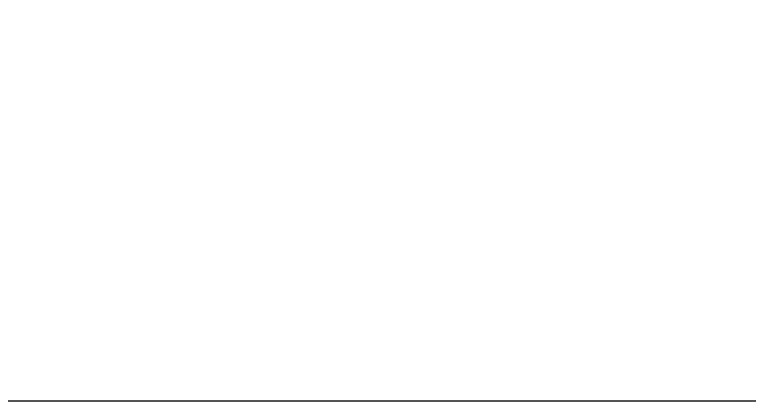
# Model space of a CAD drawing. Header units: millimetres. Extents: x 220712 to 1505573, y -354410 to 241923.
# Drawn here: x 230977 to 236949, y 105454 to 108597 of the extents above; entities that cross this region are included whole.
import ezdxf

# ---------------------------------------------------------------- set-up
doc = ezdxf.new("R2010")
doc.units = ezdxf.units.MM
doc.header["$MEASUREMENT"] = 0
doc.layers.add('Walls', color=253, linetype='Continuous')

msp = doc.modelspace()

# ---------------------------------------------------------------- linework, layer by layer
at = {"layer": 'Walls', "color": 18, "true_color": 0x000000}
msp.add_lwpolyline([(221541.5, 129286.5), (264020, 129286.5), (264020, 105454.5), (221541.5, 105454.5)], close=True, dxfattribs=at)

doc.saveas('drawing.dxf')
